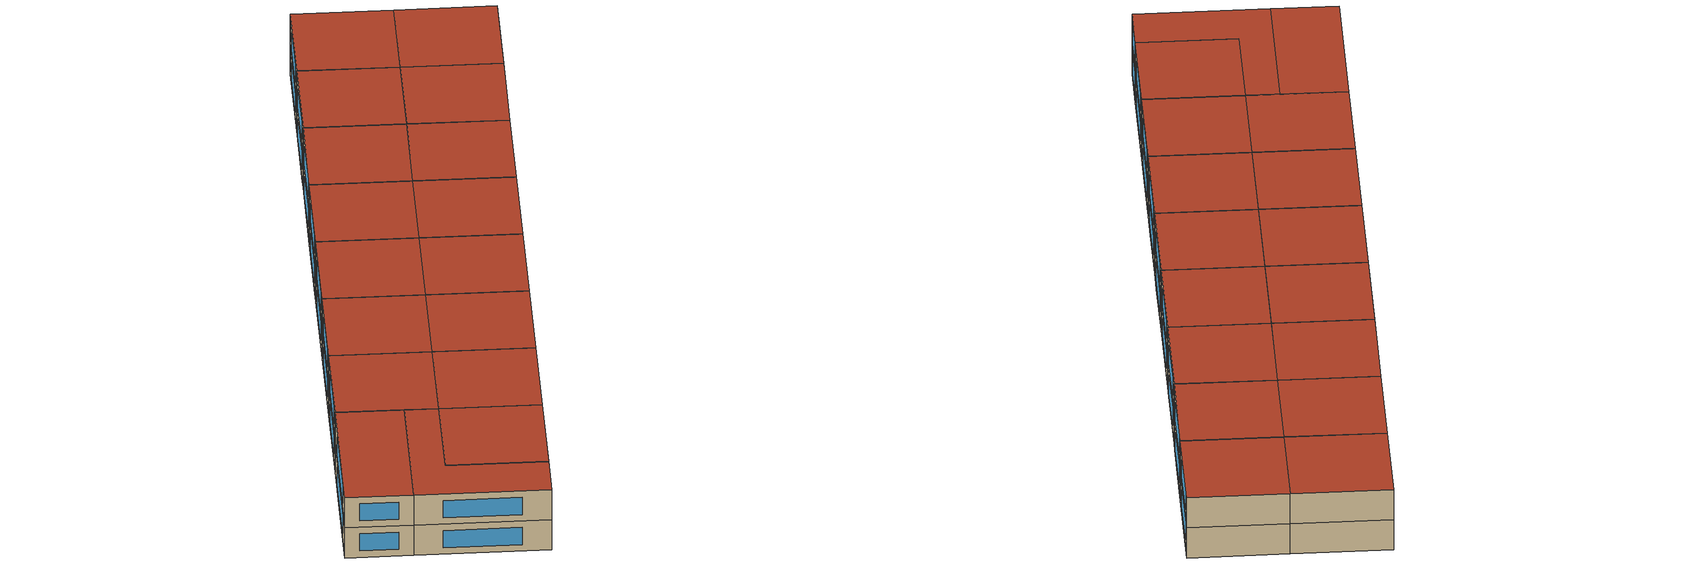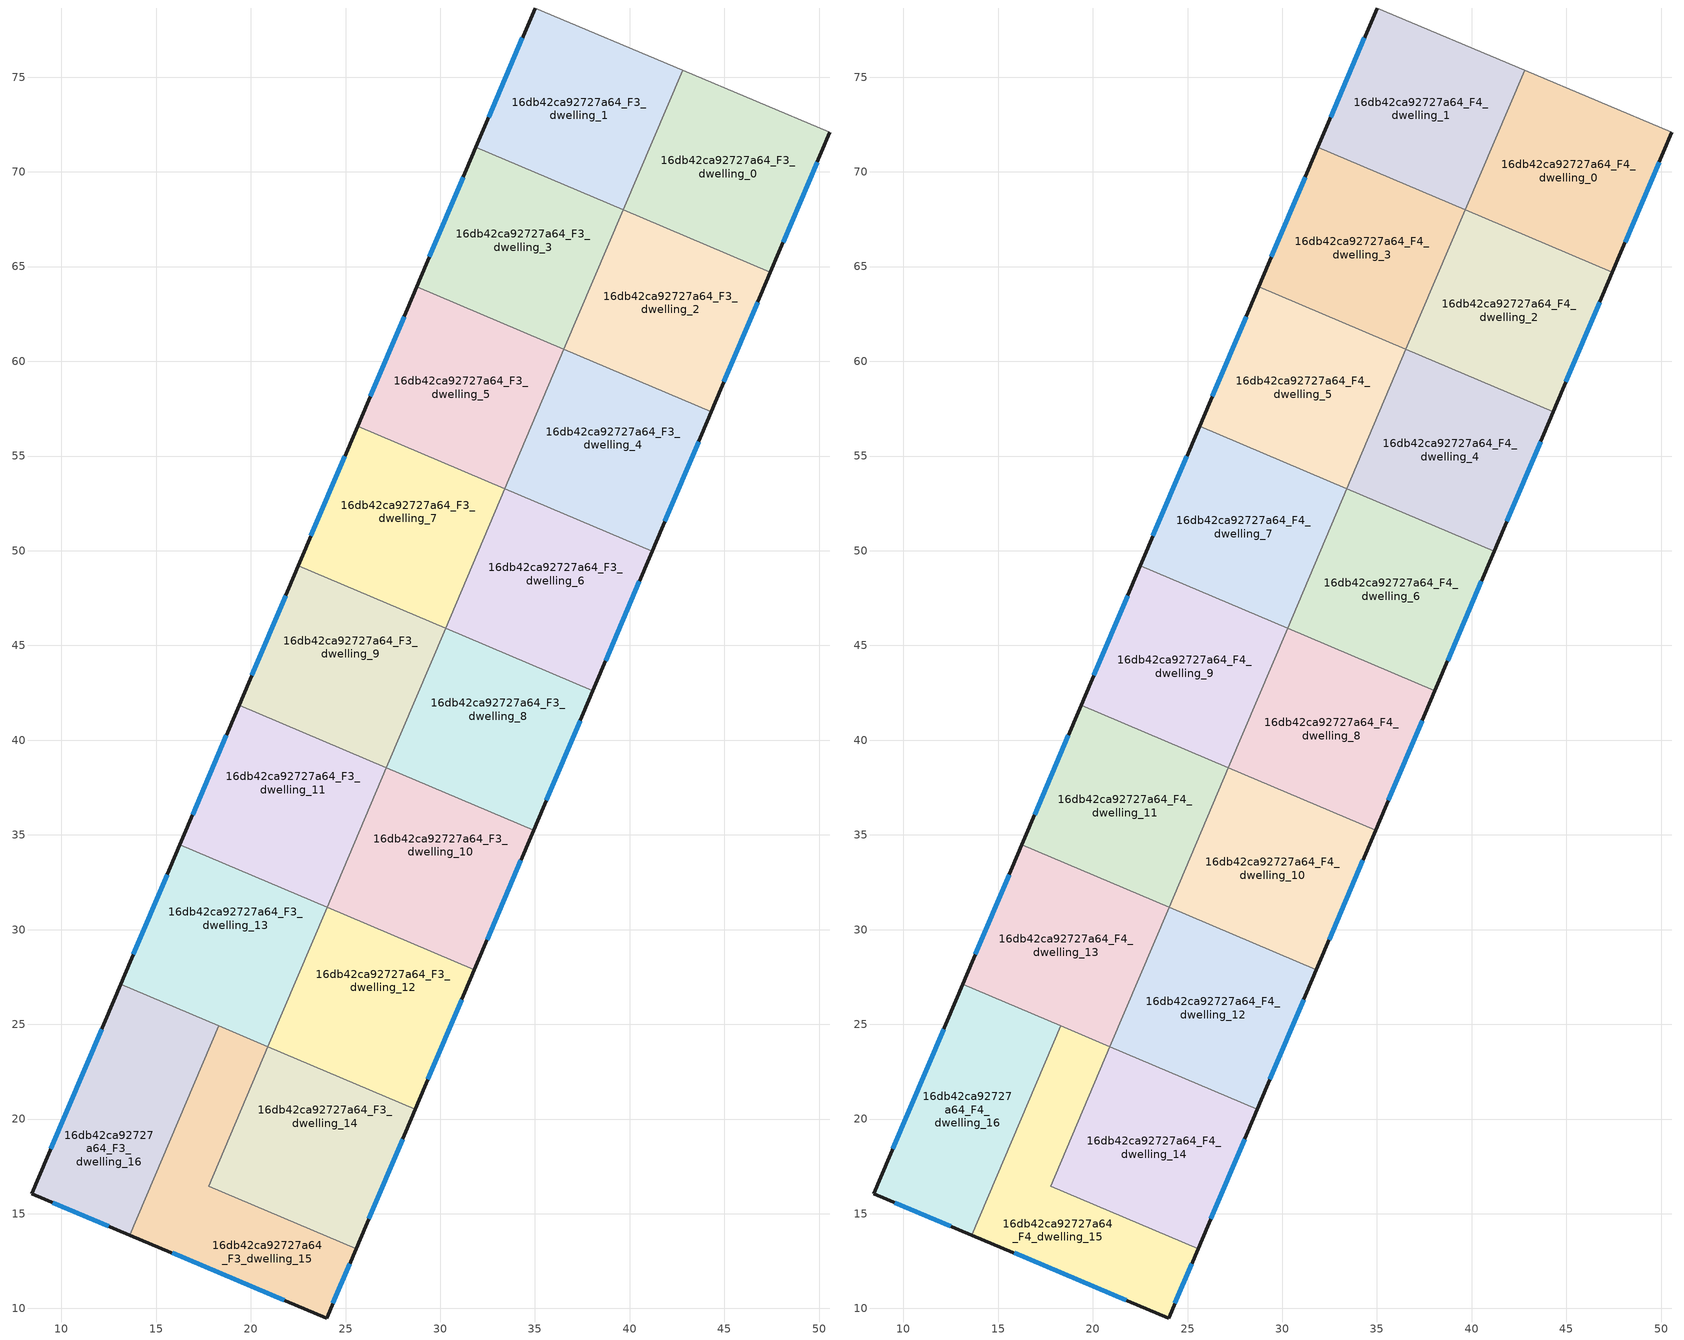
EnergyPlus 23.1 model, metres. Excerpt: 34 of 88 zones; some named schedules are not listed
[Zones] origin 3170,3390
16db42ca92727a64_F3_dwelling_0
 floor to 16db42ca92727a64_F2_dwelling_9 (EU_floor_Construction): 50.57,72.09 47.61,65.13 39.85,68.42 42.8,75.37 z9
 floor to 16db42ca92727a64_F2_dwelling_10 (EU_floor_Construction): 47.61,65.13 47.43,64.71 39.67,68 39.85,68.42 z9
 wall outside (EU_wall_Construction): 47.43,64.71 50.57,72.09 z9:12
 wall to 16db42ca92727a64_F3_dwelling_1 (EU_wall_Construction): 42.8,75.37 39.67,68 z9:12
 wall adiabatic (EU_wall_Construction): 50.57,72.09 42.8,75.37 z9:12
 wall to 16db42ca92727a64_F3_dwelling_2 (EU_wall_Construction): 39.67,68 47.43,64.71 z9:12
 window (EU_Window_Construction): 48.1,66.29 49.9,70.51 z9.64:11.36
16db42ca92727a64_F3_dwelling_1
 floor to 16db42ca92727a64_F2_dwelling_1 (EU_floor_Construction): 39.83,68.41 39.66,68.01 31.89,71.3 32.06,71.7 z9
 floor adiabatic (EU_floor_Construction): 42.8,75.37 39.85,68.42 39.84,68.43 39.66,68.01 39.83,68.41 32.06,71.7 31.89,71.3 35.01,78.65 z9
 wall outside (EU_wall_Construction): 35.01,78.65 31.89,71.3 z9:12
 wall adiabatic (EU_wall_Construction): 42.8,75.37 35.01,78.65 z9:12
 wall to 16db42ca92727a64_F3_dwelling_3 (EU_wall_Construction): 31.89,71.3 39.66,68.01 z9:12
 wall to 16db42ca92727a64_F3_dwelling_2 (EU_wall_Construction): 39.66,68.01 39.67,68 z9:12
 window (EU_Window_Construction): 34.34,77.08 32.55,72.88 z9.64:11.36
16db42ca92727a64_F3_dwelling_10
 floor to 16db42ca92727a64_F2_dwelling_14 (EU_floor_Construction): 34.93,35.25 32.85,30.35 25.08,33.65 27.16,38.55 z9
 floor to 16db42ca92727a64_F2_dwelling_15 (EU_floor_Construction): 32.85,30.35 31.81,27.89 24.03,31.18 25.08,33.65 z9
 wall outside (EU_wall_Construction): 31.81,27.88 34.93,35.25 z9:12
 wall to 16db42ca92727a64_F3_dwelling_12 (EU_wall_Construction): 24.03,31.18 31.81,27.88 z9:12
 wall to 16db42ca92727a64_F3_dwelling_11 (EU_wall_Construction): 27.16,38.55 24.03,31.18 z9:12
 wall to 16db42ca92727a64_F3_dwelling_8 (EU_wall_Construction): 34.93,35.25 27.16,38.55 z9:12
 window (EU_Window_Construction): 32.48,29.46 34.26,33.67 z9.64:11.36
16db42ca92727a64_F3_dwelling_11
 floor to 16db42ca92727a64_F2_dwelling_5 (EU_floor_Construction): 27.16,38.55 25.07,33.63 17.29,36.92 19.38,41.85 z9
 floor to 16db42ca92727a64_F2_dwelling_6 (EU_floor_Construction): 25.07,33.63 24.03,31.18 16.26,34.48 17.29,36.92 z9
 wall outside (EU_wall_Construction): 19.38,41.85 16.26,34.48 z9:12
 wall to 16db42ca92727a64_F3_dwelling_9 (EU_wall_Construction): 27.16,38.55 19.38,41.85 z9:12
 wall to 16db42ca92727a64_F3_dwelling_13 (EU_wall_Construction): 16.26,34.48 24.03,31.18 z9:12
 window (EU_Window_Construction): 18.71,40.27 16.93,36.06 z9.64:11.36
16db42ca92727a64_F3_dwelling_12
 floor to 16db42ca92727a64_F2_dwelling_15 (EU_floor_Construction): 31.81,27.89 29.9,23.4 22.13,26.7 24.03,31.18 z9
 floor to 16db42ca92727a64_F2_dwelling_16 (EU_floor_Construction): 29.9,23.4 28.68,20.52 20.91,23.82 22.13,26.7 z9
 wall outside (EU_wall_Construction): 28.68,20.52 31.81,27.88 z9:12
 wall to 16db42ca92727a64_F3_dwelling_14 (EU_wall_Construction): 20.91,23.82 28.68,20.52 z9:12
 wall to 16db42ca92727a64_F3_dwelling_13 (EU_wall_Construction): 24.03,31.18 20.91,23.82 z9:12
 window (EU_Window_Construction): 29.35,22.1 31.14,26.31 z9.64:11.36
16db42ca92727a64_F3_dwelling_13
 floor adiabatic (EU_floor_Construction): 24.03,31.18 22.12,26.67 14.34,29.97 16.26,34.48 z9
 floor to 16db42ca92727a64_F2_dwelling_7 (EU_floor_Construction): 22.12,26.67 20.91,23.82 13.13,27.12 14.34,29.97 z9
 wall outside (EU_wall_Construction): 16.26,34.48 13.13,27.12 z9:12
 wall to 16db42ca92727a64_F3_dwelling_16 (EU_wall_Construction): 13.13,27.12 18.31,24.92 z9:12
 wall to 16db42ca92727a64_F3_dwelling_15 (EU_wall_Construction): 18.31,24.92 20.91,23.82 z9:12
 window (EU_Window_Construction): 15.59,32.91 13.8,28.7 z9.64:11.36
16db42ca92727a64_F3_dwelling_14
 floor to 16db42ca92727a64_F2_dwelling_16 (EU_floor_Construction): 28.68,20.52 26.95,16.44 19.18,19.74 20.91,23.82 z9
 floor to 16db42ca92727a64_F2_dwelling_17 (EU_floor_Construction): 26.95,16.44 25.56,13.16 17.78,16.46 19.18,19.74 z9
 wall outside (EU_wall_Construction): 25.56,13.16 28.68,20.52 z9:12
 wall to 16db42ca92727a64_F3_dwelling_15 (EU_wall_Construction): 20.91,23.82 17.78,16.46 25.56,13.16 z9:12
 window (EU_Window_Construction): 26.23,14.74 28.01,18.94 z9.64:11.36
16db42ca92727a64_F3_dwelling_15
 floor to 16db42ca92727a64_F2_dwelling_17 (EU_floor_Construction): 25.56,13.16 24,9.5 16.22,12.78 17.78,16.46 z9
 floor to 16db42ca92727a64_F2_dwelling_8 (EU_floor_Construction): 19.17,19.72 16.22,12.78 13.62,13.87 16.57,20.82 z9
 floor to 16db42ca92727a64_F2_dwelling_7 (EU_floor_Construction): 20.91,23.82 19.17,19.72 16.57,20.82 18.31,24.92 z9
 wall outside (EU_wall_Construction): 13.62,13.87 24,9.5 25.56,13.16 z9:12
 wall to 16db42ca92727a64_F3_dwelling_16 (EU_wall_Construction): 18.31,24.92 13.62,13.87 z9:12
 window (EU_Window_Construction): 24.34,10.28 25.22,12.37 / 15.84,12.94 21.78,10.44 z9.64:11.36
16db42ca92727a64_F3_dwelling_16
 floor to 16db42ca92727a64_F2_dwelling_8 (EU_floor_Construction): 16.57,20.82 13.62,13.87 8.43,16.06 11.39,23.02 z9
 floor to 16db42ca92727a64_F2_dwelling_7 (EU_floor_Construction): 18.31,24.92 16.57,20.82 11.39,23.02 13.13,27.12 z9
 wall outside (EU_wall_Construction): 13.13,27.12 8.43,16.06 13.62,13.87 z9:12
 window (EU_Window_Construction): 9.54,15.59 12.51,14.34 / 12.12,24.75 9.44,18.43 z9.64:11.36
16db42ca92727a64_F3_dwelling_2
 floor to 16db42ca92727a64_F2_dwelling_10 (EU_floor_Construction): 47.43,64.71 44.66,58.17 36.89,61.47 39.66,68.01 z9
 floor to 16db42ca92727a64_F2_dwelling_11 (EU_floor_Construction): 44.66,58.17 44.31,57.34 36.53,60.64 36.89,61.47 z9
 wall outside (EU_wall_Construction): 44.31,57.34 47.43,64.71 z9:12
 wall to 16db42ca92727a64_F3_dwelling_4 (EU_wall_Construction): 36.53,60.64 44.31,57.34 z9:12
 wall to 16db42ca92727a64_F3_dwelling_3 (EU_wall_Construction): 39.66,68.01 36.53,60.64 z9:12
 window (EU_Window_Construction): 44.98,58.92 46.76,63.13 z9.64:11.36
16db42ca92727a64_F3_dwelling_3
 floor to 16db42ca92727a64_F2_dwelling_1 (EU_floor_Construction): 39.66,68.01 36.88,61.45 29.1,64.75 31.89,71.3 z9
 floor to 16db42ca92727a64_F2_dwelling_2 (EU_floor_Construction): 36.88,61.45 36.53,60.64 28.76,63.94 29.1,64.75 z9
 wall outside (EU_wall_Construction): 31.89,71.3 28.76,63.94 z9:12
 wall to 16db42ca92727a64_F3_dwelling_5 (EU_wall_Construction): 28.76,63.94 36.53,60.64 z9:12
 window (EU_Window_Construction): 31.22,69.73 29.43,65.52 z9.64:11.36
16db42ca92727a64_F3_dwelling_4
 floor to 16db42ca92727a64_F2_dwelling_11 (EU_floor_Construction): 44.31,57.34 41.71,51.22 33.93,54.52 36.53,60.64 z9
 floor to 16db42ca92727a64_F2_dwelling_12 (EU_floor_Construction): 41.71,51.22 41.18,49.98 33.41,53.28 33.93,54.52 z9
 wall outside (EU_wall_Construction): 41.18,49.98 44.31,57.34 z9:12
 wall to 16db42ca92727a64_F3_dwelling_6 (EU_wall_Construction): 33.41,53.28 41.18,49.98 z9:12
 wall to 16db42ca92727a64_F3_dwelling_5 (EU_wall_Construction): 36.53,60.64 33.41,53.28 z9:12
 window (EU_Window_Construction): 41.85,51.55 43.64,55.76 z9.64:11.36
16db42ca92727a64_F3_dwelling_5
 floor adiabatic (EU_floor_Construction): 36.53,60.64 33.41,53.28 25.63,56.58 28.76,63.94 z9
 wall outside (EU_wall_Construction): 28.76,63.94 25.63,56.58 z9:12
 wall to 16db42ca92727a64_F3_dwelling_7 (EU_wall_Construction): 25.63,56.58 33.41,53.28 z9:12
 window (EU_Window_Construction): 28.09,62.36 26.3,58.15 z9.64:11.36
16db42ca92727a64_F3_dwelling_6
 floor to 16db42ca92727a64_F2_dwelling_12 (EU_floor_Construction): 41.18,49.98 38.76,44.26 30.98,47.56 33.41,53.28 z9
 floor to 16db42ca92727a64_F2_dwelling_13 (EU_floor_Construction): 38.76,44.26 38.06,42.61 30.28,45.91 30.98,47.56 z9
 wall outside (EU_wall_Construction): 38.06,42.61 41.18,49.98 z9:12
 wall to 16db42ca92727a64_F3_dwelling_8 (EU_wall_Construction): 30.28,45.91 38.06,42.61 z9:12
 wall to 16db42ca92727a64_F3_dwelling_7 (EU_wall_Construction): 33.41,53.28 30.28,45.91 z9:12
 window (EU_Window_Construction): 38.73,44.19 40.51,48.4 z9.64:11.36
16db42ca92727a64_F3_dwelling_7
 floor to 16db42ca92727a64_F2_dwelling_3 (EU_floor_Construction): 33.41,53.28 30.97,47.54 23.2,50.83 25.63,56.58 z9
 floor to 16db42ca92727a64_F2_dwelling_4 (EU_floor_Construction): 30.97,47.54 30.28,45.91 22.51,49.21 23.2,50.83 z9
 wall outside (EU_wall_Construction): 25.63,56.58 22.51,49.21 z9:12
 wall to 16db42ca92727a64_F3_dwelling_9 (EU_wall_Construction): 22.51,49.21 30.28,45.91 z9:12
 window (EU_Window_Construction): 24.96,55 23.18,50.79 z9.64:11.36
16db42ca92727a64_F3_dwelling_8
 floor to 16db42ca92727a64_F2_dwelling_13 (EU_floor_Construction): 38.06,42.61 35.8,37.31 28.03,40.61 30.28,45.91 z9
 floor to 16db42ca92727a64_F2_dwelling_14 (EU_floor_Construction): 35.8,37.31 34.93,35.25 27.16,38.55 28.03,40.61 z9
 wall outside (EU_wall_Construction): 34.93,35.25 38.06,42.61 z9:12
 wall to 16db42ca92727a64_F3_dwelling_9 (EU_wall_Construction): 30.28,45.91 27.16,38.55 z9:12
 window (EU_Window_Construction): 35.6,36.83 37.39,41.04 z9.64:11.36
16db42ca92727a64_F3_dwelling_9
 floor to 16db42ca92727a64_F2_dwelling_4 (EU_floor_Construction): 30.28,45.91 28.02,40.58 20.24,43.88 22.51,49.21 z9
 floor to 16db42ca92727a64_F2_dwelling_5 (EU_floor_Construction): 28.02,40.58 27.16,38.55 19.38,41.85 20.24,43.88 z9
 wall outside (EU_wall_Construction): 22.51,49.21 19.38,41.85 z9:12
 window (EU_Window_Construction): 21.84,47.63 20.05,43.42 z9.64:11.36
16db42ca92727a64_F4_dwelling_0
 floor to 16db42ca92727a64_F3_dwelling_0 (EU_floor_Construction): 50.57,72.09 47.43,64.71 39.67,68 42.8,75.37 z12
 wall outside (EU_wall_Construction): 47.43,64.71 50.57,72.09 z12:15
 wall to 16db42ca92727a64_F4_dwelling_1 (EU_wall_Construction): 42.8,75.37 39.67,68 z12:15
 wall adiabatic (EU_wall_Construction): 50.57,72.09 42.8,75.37 z12:15
 wall to 16db42ca92727a64_F4_dwelling_2 (EU_wall_Construction): 39.67,68 47.43,64.71 z12:15
 window (EU_Window_Construction): 48.1,66.29 49.9,70.51 z12.64:14.36
 roof outside (EU_roof_Construction): 47.43,64.71 50.57,72.09 42.8,75.37 39.67,68 z15
16db42ca92727a64_F4_dwelling_1
 floor to 16db42ca92727a64_F3_dwelling_1 (EU_floor_Construction): 42.8,75.37 39.67,68 31.89,71.3 35.01,78.65 z12
 wall outside (EU_wall_Construction): 35.01,78.65 31.89,71.3 z12:15
 wall adiabatic (EU_wall_Construction): 42.8,75.37 35.01,78.65 z12:15
 wall to 16db42ca92727a64_F4_dwelling_3 (EU_wall_Construction): 31.89,71.3 39.66,68.01 z12:15
 wall to 16db42ca92727a64_F4_dwelling_2 (EU_wall_Construction): 39.66,68.01 39.67,68 z12:15
 window (EU_Window_Construction): 34.34,77.08 32.55,72.88 z12.64:14.36
 roof outside (EU_roof_Construction): 39.67,68 42.8,75.37 35.01,78.65 31.89,71.3 z15
16db42ca92727a64_F4_dwelling_10
 floor to 16db42ca92727a64_F3_dwelling_10 (EU_floor_Construction): 34.93,35.25 31.81,27.88 24.03,31.18 27.16,38.55 z12
 wall outside (EU_wall_Construction): 31.81,27.88 34.93,35.25 z12:15
 wall to 16db42ca92727a64_F4_dwelling_12 (EU_wall_Construction): 24.03,31.18 31.81,27.88 z12:15
 wall to 16db42ca92727a64_F4_dwelling_11 (EU_wall_Construction): 27.16,38.55 24.03,31.18 z12:15
 wall to 16db42ca92727a64_F4_dwelling_8 (EU_wall_Construction): 34.93,35.25 27.16,38.55 z12:15
 window (EU_Window_Construction): 32.48,29.46 34.26,33.67 z12.64:14.36
 roof outside (EU_roof_Construction): 31.81,27.88 34.93,35.25 27.16,38.55 24.03,31.18 z15
16db42ca92727a64_F4_dwelling_11
 floor to 16db42ca92727a64_F3_dwelling_11 (EU_floor_Construction): 27.16,38.55 24.03,31.18 16.26,34.48 19.38,41.85 z12
 wall outside (EU_wall_Construction): 19.38,41.85 16.26,34.48 z12:15
 wall to 16db42ca92727a64_F4_dwelling_9 (EU_wall_Construction): 27.16,38.55 19.38,41.85 z12:15
 wall to 16db42ca92727a64_F4_dwelling_13 (EU_wall_Construction): 16.26,34.48 24.03,31.18 z12:15
 window (EU_Window_Construction): 18.71,40.27 16.93,36.06 z12.64:14.36
 roof outside (EU_roof_Construction): 24.03,31.18 27.16,38.55 19.38,41.85 16.26,34.48 z15
16db42ca92727a64_F4_dwelling_12
 floor to 16db42ca92727a64_F3_dwelling_12 (EU_floor_Construction): 31.81,27.88 28.68,20.52 20.91,23.82 24.03,31.18 z12
 wall outside (EU_wall_Construction): 28.68,20.52 31.81,27.88 z12:15
 wall to 16db42ca92727a64_F4_dwelling_14 (EU_wall_Construction): 20.91,23.82 28.68,20.52 z12:15
 wall to 16db42ca92727a64_F4_dwelling_13 (EU_wall_Construction): 24.03,31.18 20.91,23.82 z12:15
 window (EU_Window_Construction): 29.35,22.1 31.14,26.31 z12.64:14.36
 roof outside (EU_roof_Construction): 28.68,20.52 31.81,27.88 24.03,31.18 20.91,23.82 z15
16db42ca92727a64_F4_dwelling_13
 floor to 16db42ca92727a64_F3_dwelling_13 (EU_floor_Construction): 24.03,31.18 20.91,23.82 13.13,27.12 16.26,34.48 z12
 wall outside (EU_wall_Construction): 16.26,34.48 13.13,27.12 z12:15
 wall to 16db42ca92727a64_F4_dwelling_16 (EU_wall_Construction): 13.13,27.12 18.31,24.92 z12:15
 wall to 16db42ca92727a64_F4_dwelling_15 (EU_wall_Construction): 18.31,24.92 20.91,23.82 z12:15
 window (EU_Window_Construction): 15.59,32.91 13.8,28.7 z12.64:14.36
 roof outside (EU_roof_Construction): 20.91,23.82 24.03,31.18 16.26,34.48 13.13,27.12 z15
16db42ca92727a64_F4_dwelling_14
 floor to 16db42ca92727a64_F3_dwelling_14 (EU_floor_Construction): 28.68,20.52 25.56,13.16 17.78,16.46 20.91,23.82 z12
 wall outside (EU_wall_Construction): 25.56,13.16 28.68,20.52 z12:15
 wall to 16db42ca92727a64_F4_dwelling_15 (EU_wall_Construction): 20.91,23.82 17.78,16.46 25.56,13.16 z12:15
 window (EU_Window_Construction): 26.23,14.74 28.01,18.94 z12.64:14.36
 roof outside (EU_roof_Construction): 25.56,13.16 28.68,20.52 20.91,23.82 17.78,16.46 z15
16db42ca92727a64_F4_dwelling_15
 floor to 16db42ca92727a64_F3_dwelling_15 (EU_floor_Construction): 20.91,23.82 17.78,16.46 25.56,13.16 24,9.5 13.62,13.87 18.31,24.92 z12
 wall outside (EU_wall_Construction): 13.62,13.87 24,9.5 25.56,13.16 z12:15
 wall to 16db42ca92727a64_F4_dwelling_16 (EU_wall_Construction): 18.31,24.92 13.62,13.87 z12:15
 window (EU_Window_Construction): 24.34,10.28 25.22,12.37 / 15.84,12.94 21.78,10.44 z12.64:14.36
 roof outside (EU_roof_Construction): 24,9.5 25.56,13.16 17.78,16.46 20.91,23.82 18.31,24.92 13.62,13.87 z15
16db42ca92727a64_F4_dwelling_16
 floor to 16db42ca92727a64_F3_dwelling_16 (EU_floor_Construction): 18.31,24.92 13.62,13.87 8.43,16.06 13.13,27.12 z12
 wall outside (EU_wall_Construction): 13.13,27.12 8.43,16.06 13.62,13.87 z12:15
 window (EU_Window_Construction): 9.54,15.59 12.51,14.34 / 12.12,24.75 9.44,18.43 z12.64:14.36
 roof outside (EU_roof_Construction): 13.62,13.87 18.31,24.92 13.13,27.12 8.43,16.06 z15
16db42ca92727a64_F4_dwelling_2
 floor to 16db42ca92727a64_F3_dwelling_2 (EU_floor_Construction): 47.43,64.71 44.31,57.34 36.53,60.64 39.66,68.01 z12
 wall outside (EU_wall_Construction): 44.31,57.34 47.43,64.71 z12:15
 wall to 16db42ca92727a64_F4_dwelling_4 (EU_wall_Construction): 36.53,60.64 44.31,57.34 z12:15
 wall to 16db42ca92727a64_F4_dwelling_3 (EU_wall_Construction): 39.66,68.01 36.53,60.64 z12:15
 window (EU_Window_Construction): 44.98,58.92 46.76,63.13 z12.64:14.36
 roof outside (EU_roof_Construction): 44.31,57.34 47.43,64.71 39.66,68.01 36.53,60.64 z15
16db42ca92727a64_F4_dwelling_3
 floor to 16db42ca92727a64_F3_dwelling_3 (EU_floor_Construction): 39.66,68.01 36.53,60.64 28.76,63.94 31.89,71.3 z12
 wall outside (EU_wall_Construction): 31.89,71.3 28.76,63.94 z12:15
 wall to 16db42ca92727a64_F4_dwelling_5 (EU_wall_Construction): 28.76,63.94 36.53,60.64 z12:15
 window (EU_Window_Construction): 31.22,69.73 29.43,65.52 z12.64:14.36
 roof outside (EU_roof_Construction): 36.53,60.64 39.66,68.01 31.89,71.3 28.76,63.94 z15
16db42ca92727a64_F4_dwelling_4
 floor to 16db42ca92727a64_F3_dwelling_4 (EU_floor_Construction): 44.31,57.34 41.18,49.98 33.41,53.28 36.53,60.64 z12
 wall outside (EU_wall_Construction): 41.18,49.98 44.31,57.34 z12:15
 wall to 16db42ca92727a64_F4_dwelling_6 (EU_wall_Construction): 33.41,53.28 41.18,49.98 z12:15
 wall to 16db42ca92727a64_F4_dwelling_5 (EU_wall_Construction): 36.53,60.64 33.41,53.28 z12:15
 window (EU_Window_Construction): 41.85,51.55 43.64,55.76 z12.64:14.36
 roof outside (EU_roof_Construction): 41.18,49.98 44.31,57.34 36.53,60.64 33.41,53.28 z15
16db42ca92727a64_F4_dwelling_5
 floor to 16db42ca92727a64_F3_dwelling_5 (EU_floor_Construction): 36.53,60.64 33.41,53.28 25.63,56.58 28.76,63.94 z12
 wall outside (EU_wall_Construction): 28.76,63.94 25.63,56.58 z12:15
 wall to 16db42ca92727a64_F4_dwelling_7 (EU_wall_Construction): 25.63,56.58 33.41,53.28 z12:15
 window (EU_Window_Construction): 28.09,62.36 26.3,58.15 z12.64:14.36
 roof outside (EU_roof_Construction): 33.41,53.28 36.53,60.64 28.76,63.94 25.63,56.58 z15
16db42ca92727a64_F4_dwelling_6
 floor to 16db42ca92727a64_F3_dwelling_6 (EU_floor_Construction): 41.18,49.98 38.06,42.61 30.28,45.91 33.41,53.28 z12
 wall outside (EU_wall_Construction): 38.06,42.61 41.18,49.98 z12:15
 wall to 16db42ca92727a64_F4_dwelling_8 (EU_wall_Construction): 30.28,45.91 38.06,42.61 z12:15
 wall to 16db42ca92727a64_F4_dwelling_7 (EU_wall_Construction): 33.41,53.28 30.28,45.91 z12:15
 window (EU_Window_Construction): 38.73,44.19 40.51,48.4 z12.64:14.36
 roof outside (EU_roof_Construction): 38.06,42.61 41.18,49.98 33.41,53.28 30.28,45.91 z15
16db42ca92727a64_F4_dwelling_7
 floor to 16db42ca92727a64_F3_dwelling_7 (EU_floor_Construction): 33.41,53.28 30.28,45.91 22.51,49.21 25.63,56.58 z12
 wall outside (EU_wall_Construction): 25.63,56.58 22.51,49.21 z12:15
 wall to 16db42ca92727a64_F4_dwelling_9 (EU_wall_Construction): 22.51,49.21 30.28,45.91 z12:15
 window (EU_Window_Construction): 24.96,55 23.18,50.79 z12.64:14.36
 roof outside (EU_roof_Construction): 30.28,45.91 33.41,53.28 25.63,56.58 22.51,49.21 z15
16db42ca92727a64_F4_dwelling_8
 floor to 16db42ca92727a64_F3_dwelling_8 (EU_floor_Construction): 38.06,42.61 34.93,35.25 27.16,38.55 30.28,45.91 z12
 wall outside (EU_wall_Construction): 34.93,35.25 38.06,42.61 z12:15
 wall to 16db42ca92727a64_F4_dwelling_9 (EU_wall_Construction): 30.28,45.91 27.16,38.55 z12:15
 window (EU_Window_Construction): 35.6,36.83 37.39,41.04 z12.64:14.36
 roof outside (EU_roof_Construction): 34.93,35.25 38.06,42.61 30.28,45.91 27.16,38.55 z15
16db42ca92727a64_F4_dwelling_9
 floor to 16db42ca92727a64_F3_dwelling_9 (EU_floor_Construction): 30.28,45.91 27.16,38.55 19.38,41.85 22.51,49.21 z12
 wall outside (EU_wall_Construction): 22.51,49.21 19.38,41.85 z12:15
 window (EU_Window_Construction): 21.84,47.63 20.05,43.42 z12.64:14.36
 roof outside (EU_roof_Construction): 27.16,38.55 30.28,45.91 22.51,49.21 19.38,41.85 z15
[Building]
EU S2 Campaign: North Axis=0; Terrain=City; Solar Distribution=FullExterior
[Site:Location]
Yerevan-Zvartnots.Intl.AP: Latitude=40.15; Longitude=44.383; Time Zone=4; Elevation=854
[SizingPeriod:WeatherFileDays]
AnnualSizingPeriod: Begin Month=1; Begin Day of Month=1; End Month=12; End Day of Month=31; Day of Week for Start Day=Monday; Use Weather File Daylight Saving Period=No; Use Weather File Rain and Snow Indicators=No
[MATERIAL]
EU_InternalMass_Material: Roughness=MediumRough; Thickness=0.1; Conductivity=1; Density=1800; Specific Heat=900; Thermal Absorptance=0.9; Solar Absorptance=0.7; Visible Absorptance=0.7
[MATERIAL:NOMASS] Roughness=MediumRough; Thermal Absorptance=0.9; Solar Absorptance=0.7; Visible Absorptance=0.7
Name | Thermal Resistance
EU_wall_NoMass | 1.05043
EU_roof_NoMass | 1.45357
EU_floor_NoMass | 0.478065
[WINDOWMATERIAL:SIMPLEGLAZINGSYSTEM]
EU_Window_SimpleGlazing: UFactor=2.5566; Solar Heat Gain Coefficient=0.75; Visible Transmittance=0.75
[CONSTRUCTION]
EU_wall_Construction: EU_wall_NoMass
EU_roof_Construction: EU_roof_NoMass
EU_floor_Construction: EU_floor_NoMass
EU_Window_Construction: EU_Window_SimpleGlazing
EU_InternalMass_Construction: EU_InternalMass_Material
[ZONE] Type=1; Multiplier=1; Ceiling Height=autocalculate; Floor Area=autocalculate; Part of Total Floor Area=Yes
Name | Volume
16db42ca92727a64_F3_dwelling_0; 16db42ca92727a64_F4_dwelling_0; 16db42ca92727a64_F3_dwelling_3; 16db42ca92727a64_F4_dwelling_3 | 202.698
16db42ca92727a64_F3_dwelling_1; 16db42ca92727a64_F4_dwelling_1; 16db42ca92727a64_F3_dwelling_14; 16db42ca92727a64_F4_dwelling_14 | 202.686
16db42ca92727a64_F3_dwelling_10; 16db42ca92727a64_F4_dwelling_10 | 202.68
16db42ca92727a64_F3_dwelling_11; 16db42ca92727a64_F4_dwelling_11 | 202.697
16db42ca92727a64_F3_dwelling_12; 16db42ca92727a64_F4_dwelling_12 | 202.671
16db42ca92727a64_F3_dwelling_13; 16db42ca92727a64_F4_dwelling_13 | 202.695
16db42ca92727a64_F3_dwelling_15; 16db42ca92727a64_F4_dwelling_15 | 202.684
16db42ca92727a64_F3_dwelling_16; 16db42ca92727a64_F4_dwelling_16 | 202.694
16db42ca92727a64_F3_dwelling_2; 16db42ca92727a64_F4_dwelling_2 | 202.689
16db42ca92727a64_F3_dwelling_4; 16db42ca92727a64_F4_dwelling_4; 16db42ca92727a64_F3_dwelling_9; 16db42ca92727a64_F4_dwelling_9 | 202.688
16db42ca92727a64_F3_dwelling_5; 16db42ca92727a64_F4_dwelling_5 | 202.705
16db42ca92727a64_F3_dwelling_6; 16db42ca92727a64_F4_dwelling_6; 16db42ca92727a64_F3_dwelling_7; 16db42ca92727a64_F4_dwelling_7 | 202.681
16db42ca92727a64_F3_dwelling_8; 16db42ca92727a64_F4_dwelling_8 | 202.6875
[INTERNALMASS] Construction=EU_InternalMass_Construction
Name | Zone or ZoneList | Surface Area
16db42ca92727a64_F3_dwelling_0_EU_InternalMass | 16db42ca92727a64_F3_dwelling_0 | 67.5661
16db42ca92727a64_F3_dwelling_1_EU_InternalMass | 16db42ca92727a64_F3_dwelling_1 | 67.5628
16db42ca92727a64_F3_dwelling_2_EU_InternalMass | 16db42ca92727a64_F3_dwelling_2 | 67.5631
16db42ca92727a64_F3_dwelling_3_EU_InternalMass | 16db42ca92727a64_F3_dwelling_3 | 67.5688
16db42ca92727a64_F3_dwelling_4_EU_InternalMass | 16db42ca92727a64_F3_dwelling_4 | 67.5602
16db42ca92727a64_F3_dwelling_5_EU_InternalMass | 16db42ca92727a64_F3_dwelling_5 | 67.569
16db42ca92727a64_F3_dwelling_6_EU_InternalMass | 16db42ca92727a64_F3_dwelling_6 | 67.5604
16db42ca92727a64_F3_dwelling_7_EU_InternalMass | 16db42ca92727a64_F3_dwelling_7 | 67.562
16db42ca92727a64_F3_dwelling_8_EU_InternalMass | 16db42ca92727a64_F3_dwelling_8 | 67.5636
16db42ca92727a64_F3_dwelling_9_EU_InternalMass | 16db42ca92727a64_F3_dwelling_9 | 67.5624
16db42ca92727a64_F3_dwelling_10_EU_InternalMass | 16db42ca92727a64_F3_dwelling_10 | 67.5632
16db42ca92727a64_F3_dwelling_11_EU_InternalMass | 16db42ca92727a64_F3_dwelling_11 | 67.5609
16db42ca92727a64_F3_dwelling_12_EU_InternalMass | 16db42ca92727a64_F3_dwelling_12 | 67.5593
16db42ca92727a64_F3_dwelling_13_EU_InternalMass | 16db42ca92727a64_F3_dwelling_13 | 67.5659
16db42ca92727a64_F3_dwelling_14_EU_InternalMass | 16db42ca92727a64_F3_dwelling_14 | 67.564
16db42ca92727a64_F3_dwelling_15_EU_InternalMass | 16db42ca92727a64_F3_dwelling_15 | 67.5614
16db42ca92727a64_F3_dwelling_16_EU_InternalMass | 16db42ca92727a64_F3_dwelling_16 | 67.5644
16db42ca92727a64_F4_dwelling_0_EU_InternalMass | 16db42ca92727a64_F4_dwelling_0 | 67.5661
16db42ca92727a64_F4_dwelling_1_EU_InternalMass | 16db42ca92727a64_F4_dwelling_1 | 67.5628
16db42ca92727a64_F4_dwelling_2_EU_InternalMass | 16db42ca92727a64_F4_dwelling_2 | 67.5631
16db42ca92727a64_F4_dwelling_3_EU_InternalMass | 16db42ca92727a64_F4_dwelling_3 | 67.5688
16db42ca92727a64_F4_dwelling_4_EU_InternalMass | 16db42ca92727a64_F4_dwelling_4 | 67.5602
16db42ca92727a64_F4_dwelling_5_EU_InternalMass | 16db42ca92727a64_F4_dwelling_5 | 67.569
16db42ca92727a64_F4_dwelling_6_EU_InternalMass | 16db42ca92727a64_F4_dwelling_6 | 67.5604
16db42ca92727a64_F4_dwelling_7_EU_InternalMass | 16db42ca92727a64_F4_dwelling_7 | 67.562
16db42ca92727a64_F4_dwelling_8_EU_InternalMass | 16db42ca92727a64_F4_dwelling_8 | 67.5636
16db42ca92727a64_F4_dwelling_9_EU_InternalMass | 16db42ca92727a64_F4_dwelling_9 | 67.5624
16db42ca92727a64_F4_dwelling_10_EU_InternalMass | 16db42ca92727a64_F4_dwelling_10 | 67.5632
16db42ca92727a64_F4_dwelling_11_EU_InternalMass | 16db42ca92727a64_F4_dwelling_11 | 67.5609
16db42ca92727a64_F4_dwelling_12_EU_InternalMass | 16db42ca92727a64_F4_dwelling_12 | 67.5593
16db42ca92727a64_F4_dwelling_13_EU_InternalMass | 16db42ca92727a64_F4_dwelling_13 | 67.5659
16db42ca92727a64_F4_dwelling_14_EU_InternalMass | 16db42ca92727a64_F4_dwelling_14 | 67.564
16db42ca92727a64_F4_dwelling_15_EU_InternalMass | 16db42ca92727a64_F4_dwelling_15 | 67.5614
16db42ca92727a64_F4_dwelling_16_EU_InternalMass | 16db42ca92727a64_F4_dwelling_16 | 67.5644
[OTHEREQUIPMENT] Fuel Type=Electricity; Design Level Calculation Method=Watts/Area; Power per Zone Floor Area=1; Fraction Latent=0; Fraction Radiant=0; Fraction Lost=0; Carbon Dioxide Generation Rate=0; EndUse Subcategory=EU_Step8_InternalGains
Name | Zone or ZoneList or Space or SpaceList | Schedule
EU_Step8_InternalGain_16db42ca92727a64_F3_dwelling_0_f000 | 16db42ca92727a64_F3_dwelling_0 | EU_Step8_GainSchedule_16db42ca92727a64_F3_dwelling_0_f000
EU_Step8_InternalGain_16db42ca92727a64_F3_dwelling_1_f000 | 16db42ca92727a64_F3_dwelling_1 | EU_Step8_GainSchedule_16db42ca92727a64_F3_dwelling_1_f000
EU_Step8_InternalGain_16db42ca92727a64_F3_dwelling_2_f000 | 16db42ca92727a64_F3_dwelling_2 | EU_Step8_GainSchedule_16db42ca92727a64_F3_dwelling_2_f000
EU_Step8_InternalGain_16db42ca92727a64_F3_dwelling_3_f000 | 16db42ca92727a64_F3_dwelling_3 | EU_Step8_GainSchedule_16db42ca92727a64_F3_dwelling_3_f000
EU_Step8_InternalGain_16db42ca92727a64_F3_dwelling_4_f000 | 16db42ca92727a64_F3_dwelling_4 | EU_Step8_GainSchedule_16db42ca92727a64_F3_dwelling_4_f000
EU_Step8_InternalGain_16db42ca92727a64_F3_dwelling_5_f000 | 16db42ca92727a64_F3_dwelling_5 | EU_Step8_GainSchedule_16db42ca92727a64_F3_dwelling_5_f000
EU_Step8_InternalGain_16db42ca92727a64_F3_dwelling_6_f000 | 16db42ca92727a64_F3_dwelling_6 | EU_Step8_GainSchedule_16db42ca92727a64_F3_dwelling_6_f000
EU_Step8_InternalGain_16db42ca92727a64_F3_dwelling_7_f000 | 16db42ca92727a64_F3_dwelling_7 | EU_Step8_GainSchedule_16db42ca92727a64_F3_dwelling_7_f000
EU_Step8_InternalGain_16db42ca92727a64_F3_dwelling_8_f000 | 16db42ca92727a64_F3_dwelling_8 | EU_Step8_GainSchedule_16db42ca92727a64_F3_dwelling_8_f000
EU_Step8_InternalGain_16db42ca92727a64_F3_dwelling_9_f000 | 16db42ca92727a64_F3_dwelling_9 | EU_Step8_GainSchedule_16db42ca92727a64_F3_dwelling_9_f000
EU_Step8_InternalGain_16db42ca92727a64_F3_dwelling_10_f000 | 16db42ca92727a64_F3_dwelling_10 | EU_Step8_GainSchedule_16db42ca92727a64_F3_dwelling_10_f000
EU_Step8_InternalGain_16db42ca92727a64_F3_dwelling_11_f000 | 16db42ca92727a64_F3_dwelling_11 | EU_Step8_GainSchedule_16db42ca92727a64_F3_dwelling_11_f000
EU_Step8_InternalGain_16db42ca92727a64_F3_dwelling_12_f000 | 16db42ca92727a64_F3_dwelling_12 | EU_Step8_GainSchedule_16db42ca92727a64_F3_dwelling_12_f000
EU_Step8_InternalGain_16db42ca92727a64_F3_dwelling_13_f000 | 16db42ca92727a64_F3_dwelling_13 | EU_Step8_GainSchedule_16db42ca92727a64_F3_dwelling_13_f000
EU_Step8_InternalGain_16db42ca92727a64_F3_dwelling_14_f000 | 16db42ca92727a64_F3_dwelling_14 | EU_Step8_GainSchedule_16db42ca92727a64_F3_dwelling_14_f000
EU_Step8_InternalGain_16db42ca92727a64_F3_dwelling_15_f000 | 16db42ca92727a64_F3_dwelling_15 | EU_Step8_GainSchedule_16db42ca92727a64_F3_dwelling_15_f000
EU_Step8_InternalGain_16db42ca92727a64_F3_dwelling_16_f000 | 16db42ca92727a64_F3_dwelling_16 | EU_Step8_GainSchedule_16db42ca92727a64_F3_dwelling_16_f000
EU_Step8_InternalGain_16db42ca92727a64_F4_dwelling_0_f000 | 16db42ca92727a64_F4_dwelling_0 | EU_Step8_GainSchedule_16db42ca92727a64_F4_dwelling_0_f000
EU_Step8_InternalGain_16db42ca92727a64_F4_dwelling_1_f000 | 16db42ca92727a64_F4_dwelling_1 | EU_Step8_GainSchedule_16db42ca92727a64_F4_dwelling_1_f000
EU_Step8_InternalGain_16db42ca92727a64_F4_dwelling_2_f000 | 16db42ca92727a64_F4_dwelling_2 | EU_Step8_GainSchedule_16db42ca92727a64_F4_dwelling_2_f000
EU_Step8_InternalGain_16db42ca92727a64_F4_dwelling_3_f000 | 16db42ca92727a64_F4_dwelling_3 | EU_Step8_GainSchedule_16db42ca92727a64_F4_dwelling_3_f000
EU_Step8_InternalGain_16db42ca92727a64_F4_dwelling_4_f000 | 16db42ca92727a64_F4_dwelling_4 | EU_Step8_GainSchedule_16db42ca92727a64_F4_dwelling_4_f000
EU_Step8_InternalGain_16db42ca92727a64_F4_dwelling_5_f000 | 16db42ca92727a64_F4_dwelling_5 | EU_Step8_GainSchedule_16db42ca92727a64_F4_dwelling_5_f000
EU_Step8_InternalGain_16db42ca92727a64_F4_dwelling_6_f000 | 16db42ca92727a64_F4_dwelling_6 | EU_Step8_GainSchedule_16db42ca92727a64_F4_dwelling_6_f000
EU_Step8_InternalGain_16db42ca92727a64_F4_dwelling_7_f000 | 16db42ca92727a64_F4_dwelling_7 | EU_Step8_GainSchedule_16db42ca92727a64_F4_dwelling_7_f000
EU_Step8_InternalGain_16db42ca92727a64_F4_dwelling_8_f000 | 16db42ca92727a64_F4_dwelling_8 | EU_Step8_GainSchedule_16db42ca92727a64_F4_dwelling_8_f000
EU_Step8_InternalGain_16db42ca92727a64_F4_dwelling_9_f000 | 16db42ca92727a64_F4_dwelling_9 | EU_Step8_GainSchedule_16db42ca92727a64_F4_dwelling_9_f000
EU_Step8_InternalGain_16db42ca92727a64_F4_dwelling_10_f000 | 16db42ca92727a64_F4_dwelling_10 | EU_Step8_GainSchedule_16db42ca92727a64_F4_dwelling_10_f000
EU_Step8_InternalGain_16db42ca92727a64_F4_dwelling_11_f000 | 16db42ca92727a64_F4_dwelling_11 | EU_Step8_GainSchedule_16db42ca92727a64_F4_dwelling_11_f000
EU_Step8_InternalGain_16db42ca92727a64_F4_dwelling_12_f000 | 16db42ca92727a64_F4_dwelling_12 | EU_Step8_GainSchedule_16db42ca92727a64_F4_dwelling_12_f000
EU_Step8_InternalGain_16db42ca92727a64_F4_dwelling_13_f000 | 16db42ca92727a64_F4_dwelling_13 | EU_Step8_GainSchedule_16db42ca92727a64_F4_dwelling_13_f000
EU_Step8_InternalGain_16db42ca92727a64_F4_dwelling_14_f000 | 16db42ca92727a64_F4_dwelling_14 | EU_Step8_GainSchedule_16db42ca92727a64_F4_dwelling_14_f000
EU_Step8_InternalGain_16db42ca92727a64_F4_dwelling_15_f000 | 16db42ca92727a64_F4_dwelling_15 | EU_Step8_GainSchedule_16db42ca92727a64_F4_dwelling_15_f000
EU_Step8_InternalGain_16db42ca92727a64_F4_dwelling_16_f000 | 16db42ca92727a64_F4_dwelling_16 | EU_Step8_GainSchedule_16db42ca92727a64_F4_dwelling_16_f000
[ZONEVENTILATION:DESIGNFLOWRATE] Schedule=EU_AlwaysOn; Design Flow Rate Calculation Method=AirChanges/Hour; Air Changes per Hour=0.557805; Ventilation Type=Natural; Fan Pressure Rise=0; Fan Total Efficiency=1; Constant Term Coefficient=1; Temperature Term Coefficient=0; Velocity Term Coefficient=0; Velocity Squared Term Coefficient=0; Minimum Indoor Temperature=-100; Maximum Indoor Temperature=100; Delta Temperature=-100; Minimum Outdoor Temperature=-100; Maximum Outdoor Temperature=100; Maximum Wind Speed=40
Name | Zone or ZoneList or Space or SpaceList
EU_ConstantAir_16db42ca92727a64_F3_dwelling_0 | 16db42ca92727a64_F3_dwelling_0
EU_ConstantAir_16db42ca92727a64_F3_dwelling_1 | 16db42ca92727a64_F3_dwelling_1
EU_ConstantAir_16db42ca92727a64_F3_dwelling_2 | 16db42ca92727a64_F3_dwelling_2
EU_ConstantAir_16db42ca92727a64_F3_dwelling_3 | 16db42ca92727a64_F3_dwelling_3
EU_ConstantAir_16db42ca92727a64_F3_dwelling_4 | 16db42ca92727a64_F3_dwelling_4
EU_ConstantAir_16db42ca92727a64_F3_dwelling_5 | 16db42ca92727a64_F3_dwelling_5
EU_ConstantAir_16db42ca92727a64_F3_dwelling_6 | 16db42ca92727a64_F3_dwelling_6
EU_ConstantAir_16db42ca92727a64_F3_dwelling_7 | 16db42ca92727a64_F3_dwelling_7
EU_ConstantAir_16db42ca92727a64_F3_dwelling_8 | 16db42ca92727a64_F3_dwelling_8
EU_ConstantAir_16db42ca92727a64_F3_dwelling_9 | 16db42ca92727a64_F3_dwelling_9
EU_ConstantAir_16db42ca92727a64_F3_dwelling_10 | 16db42ca92727a64_F3_dwelling_10
EU_ConstantAir_16db42ca92727a64_F3_dwelling_11 | 16db42ca92727a64_F3_dwelling_11
EU_ConstantAir_16db42ca92727a64_F3_dwelling_12 | 16db42ca92727a64_F3_dwelling_12
EU_ConstantAir_16db42ca92727a64_F3_dwelling_13 | 16db42ca92727a64_F3_dwelling_13
EU_ConstantAir_16db42ca92727a64_F3_dwelling_14 | 16db42ca92727a64_F3_dwelling_14
EU_ConstantAir_16db42ca92727a64_F3_dwelling_15 | 16db42ca92727a64_F3_dwelling_15
EU_ConstantAir_16db42ca92727a64_F3_dwelling_16 | 16db42ca92727a64_F3_dwelling_16
EU_ConstantAir_16db42ca92727a64_F4_dwelling_0 | 16db42ca92727a64_F4_dwelling_0
EU_ConstantAir_16db42ca92727a64_F4_dwelling_1 | 16db42ca92727a64_F4_dwelling_1
EU_ConstantAir_16db42ca92727a64_F4_dwelling_2 | 16db42ca92727a64_F4_dwelling_2
EU_ConstantAir_16db42ca92727a64_F4_dwelling_3 | 16db42ca92727a64_F4_dwelling_3
EU_ConstantAir_16db42ca92727a64_F4_dwelling_4 | 16db42ca92727a64_F4_dwelling_4
EU_ConstantAir_16db42ca92727a64_F4_dwelling_5 | 16db42ca92727a64_F4_dwelling_5
EU_ConstantAir_16db42ca92727a64_F4_dwelling_6 | 16db42ca92727a64_F4_dwelling_6
EU_ConstantAir_16db42ca92727a64_F4_dwelling_7 | 16db42ca92727a64_F4_dwelling_7
EU_ConstantAir_16db42ca92727a64_F4_dwelling_8 | 16db42ca92727a64_F4_dwelling_8
EU_ConstantAir_16db42ca92727a64_F4_dwelling_9 | 16db42ca92727a64_F4_dwelling_9
EU_ConstantAir_16db42ca92727a64_F4_dwelling_10 | 16db42ca92727a64_F4_dwelling_10
EU_ConstantAir_16db42ca92727a64_F4_dwelling_11 | 16db42ca92727a64_F4_dwelling_11
EU_ConstantAir_16db42ca92727a64_F4_dwelling_12 | 16db42ca92727a64_F4_dwelling_12
EU_ConstantAir_16db42ca92727a64_F4_dwelling_13 | 16db42ca92727a64_F4_dwelling_13
EU_ConstantAir_16db42ca92727a64_F4_dwelling_14 | 16db42ca92727a64_F4_dwelling_14
EU_ConstantAir_16db42ca92727a64_F4_dwelling_15 | 16db42ca92727a64_F4_dwelling_15
EU_ConstantAir_16db42ca92727a64_F4_dwelling_16 | 16db42ca92727a64_F4_dwelling_16
[HVACTEMPLATE:ZONE:IDEALLOADSAIRSYSTEM] System Availability Schedule=EU_AlwaysOn; Maximum Heating Supply Air Temperature=50; Minimum Cooling Supply Air Temperature=13; Maximum Heating Supply Air Humidity Ratio=0.0156; Minimum Cooling Supply Air Humidity Ratio=0.0077; Heating Limit=NoLimit; Cooling Limit=NoLimit; Heating Availability Schedule=EU_AlwaysOn; Cooling Availability Schedule=EU_CoolingOff; Dehumidification Control Type=ConstantSensibleHeatRatio; Cooling Sensible Heat Ratio=0.7; Dehumidification Setpoint=60; Humidification Control Type=None; Humidification Setpoint=30; Outdoor Air Method=None; Outdoor Air Flow Rate per Person=0.00944; Outdoor Air Flow Rate per Zone Floor Area=0; Outdoor Air Flow Rate per Zone=0; Demand Controlled Ventilation Type=None; Outdoor Air Economizer Type=NoEconomizer; Heat Recovery Type=None; Sensible Heat Recovery Effectiveness=0.7; Latent Heat Recovery Effectiveness=0.65
Name | Template Thermostat
16db42ca92727a64_F3_dwelling_0 | EU_HeatOnly_16db42ca92727a64_F3_dwelling_0
16db42ca92727a64_F3_dwelling_1 | EU_HeatOnly_16db42ca92727a64_F3_dwelling_1
16db42ca92727a64_F3_dwelling_2 | EU_HeatOnly_16db42ca92727a64_F3_dwelling_2
16db42ca92727a64_F3_dwelling_3 | EU_HeatOnly_16db42ca92727a64_F3_dwelling_3
16db42ca92727a64_F3_dwelling_4 | EU_HeatOnly_16db42ca92727a64_F3_dwelling_4
16db42ca92727a64_F3_dwelling_5 | EU_HeatOnly_16db42ca92727a64_F3_dwelling_5
16db42ca92727a64_F3_dwelling_6 | EU_HeatOnly_16db42ca92727a64_F3_dwelling_6
16db42ca92727a64_F3_dwelling_7 | EU_HeatOnly_16db42ca92727a64_F3_dwelling_7
16db42ca92727a64_F3_dwelling_8 | EU_HeatOnly_16db42ca92727a64_F3_dwelling_8
16db42ca92727a64_F3_dwelling_9 | EU_HeatOnly_16db42ca92727a64_F3_dwelling_9
16db42ca92727a64_F3_dwelling_10 | EU_HeatOnly_16db42ca92727a64_F3_dwelling_10
16db42ca92727a64_F3_dwelling_11 | EU_HeatOnly_16db42ca92727a64_F3_dwelling_11
16db42ca92727a64_F3_dwelling_12 | EU_HeatOnly_16db42ca92727a64_F3_dwelling_12
16db42ca92727a64_F3_dwelling_13 | EU_HeatOnly_16db42ca92727a64_F3_dwelling_13
16db42ca92727a64_F3_dwelling_14 | EU_HeatOnly_16db42ca92727a64_F3_dwelling_14
16db42ca92727a64_F3_dwelling_15 | EU_HeatOnly_16db42ca92727a64_F3_dwelling_15
16db42ca92727a64_F3_dwelling_16 | EU_HeatOnly_16db42ca92727a64_F3_dwelling_16
16db42ca92727a64_F4_dwelling_0 | EU_HeatOnly_16db42ca92727a64_F4_dwelling_0
16db42ca92727a64_F4_dwelling_1 | EU_HeatOnly_16db42ca92727a64_F4_dwelling_1
16db42ca92727a64_F4_dwelling_2 | EU_HeatOnly_16db42ca92727a64_F4_dwelling_2
16db42ca92727a64_F4_dwelling_3 | EU_HeatOnly_16db42ca92727a64_F4_dwelling_3
16db42ca92727a64_F4_dwelling_4 | EU_HeatOnly_16db42ca92727a64_F4_dwelling_4
16db42ca92727a64_F4_dwelling_5 | EU_HeatOnly_16db42ca92727a64_F4_dwelling_5
16db42ca92727a64_F4_dwelling_6 | EU_HeatOnly_16db42ca92727a64_F4_dwelling_6
16db42ca92727a64_F4_dwelling_7 | EU_HeatOnly_16db42ca92727a64_F4_dwelling_7
16db42ca92727a64_F4_dwelling_8 | EU_HeatOnly_16db42ca92727a64_F4_dwelling_8
16db42ca92727a64_F4_dwelling_9 | EU_HeatOnly_16db42ca92727a64_F4_dwelling_9
16db42ca92727a64_F4_dwelling_10 | EU_HeatOnly_16db42ca92727a64_F4_dwelling_10
16db42ca92727a64_F4_dwelling_11 | EU_HeatOnly_16db42ca92727a64_F4_dwelling_11
16db42ca92727a64_F4_dwelling_12 | EU_HeatOnly_16db42ca92727a64_F4_dwelling_12
16db42ca92727a64_F4_dwelling_13 | EU_HeatOnly_16db42ca92727a64_F4_dwelling_13
16db42ca92727a64_F4_dwelling_14 | EU_HeatOnly_16db42ca92727a64_F4_dwelling_14
16db42ca92727a64_F4_dwelling_15 | EU_HeatOnly_16db42ca92727a64_F4_dwelling_15
16db42ca92727a64_F4_dwelling_16 | EU_HeatOnly_16db42ca92727a64_F4_dwelling_16
[SIZING:ZONE] Zone Cooling Design Supply Air Temperature Input Method=SupplyAirTemperature; Zone Cooling Design Supply Air Temperature=13; Zone Heating Design Supply Air Temperature Input Method=SupplyAirTemperature; Zone Heating Design Supply Air Temperature=50; Zone Cooling Design Supply Air Humidity Ratio=0.008; Zone Heating Design Supply Air Humidity Ratio=0.008; Cooling Design Air Flow Method=DesignDay; Cooling Design Air Flow Rate=0; Cooling Minimum Air Flow per Zone Floor Area=0.000762; Cooling Minimum Air Flow=0; Cooling Minimum Air Flow Fraction=0.2; Heating Design Air Flow Method=DesignDay; Heating Design Air Flow Rate=0; Heating Maximum Air Flow per Zone Floor Area=0.002032; Heating Maximum Air Flow=0.141576; Heating Maximum Air Flow Fraction=0.3; Account for Dedicated Outdoor Air System=No; Dedicated Outdoor Air System Control Strategy=NeutralSupplyAir; Dedicated Outdoor Air Low Setpoint Temperature for Design=autosize; Dedicated Outdoor Air High Setpoint Temperature for Design=autosize; Zone Load Sizing Method=Sensible Load Only No Latent Load; Zone Latent Cooling Design Supply Air Humidity Ratio Input Method=HumidityRatioDifference; Zone Cooling Design Supply Air Humidity Ratio Difference=0.005; Zone Latent Heating Design Supply Air Humidity Ratio Input Method=HumidityRatioDifference; Zone Humidification Design Supply Air Humidity Ratio Difference=0.005
16db42ca92727a64_F3_dwelling_0; 16db42ca92727a64_F3_dwelling_1; 16db42ca92727a64_F3_dwelling_2; 16db42ca92727a64_F3_dwelling_3; 16db42ca92727a64_F3_dwelling_4; 16db42ca92727a64_F3_dwelling_5; 16db42ca92727a64_F3_dwelling_6; 16db42ca92727a64_F3_dwelling_7; 16db42ca92727a64_F3_dwelling_8; 16db42ca92727a64_F3_dwelling_9; 16db42ca92727a64_F3_dwelling_10; 16db42ca92727a64_F3_dwelling_11; 16db42ca92727a64_F3_dwelling_12; 16db42ca92727a64_F3_dwelling_13; 16db42ca92727a64_F3_dwelling_14; 16db42ca92727a64_F3_dwelling_15; 16db42ca92727a64_F3_dwelling_16; 16db42ca92727a64_F4_dwelling_0; 16db42ca92727a64_F4_dwelling_1; 16db42ca92727a64_F4_dwelling_2; 16db42ca92727a64_F4_dwelling_3; 16db42ca92727a64_F4_dwelling_4; 16db42ca92727a64_F4_dwelling_5; 16db42ca92727a64_F4_dwelling_6; 16db42ca92727a64_F4_dwelling_7; 16db42ca92727a64_F4_dwelling_8; 16db42ca92727a64_F4_dwelling_9; 16db42ca92727a64_F4_dwelling_10; 16db42ca92727a64_F4_dwelling_11; 16db42ca92727a64_F4_dwelling_12; 16db42ca92727a64_F4_dwelling_13; 16db42ca92727a64_F4_dwelling_14; 16db42ca92727a64_F4_dwelling_15; 16db42ca92727a64_F4_dwelling_16
[SCHEDULE:FILE] Column Number=1; Rows to Skip at Top=0; Number of Hours of Data=8760; Column Separator=Comma; Interpolate to Timestep=No; Minutes per Item=60; Adjust Schedule for Daylight Savings=Yes
Name | File
EU_Step8_GainSchedule_16db42ca92727a64_F3_dwelling_0_f000 | ../../schedules/16db42ca92727a64/16db42ca92727a64_F3_dwelling_0_f000_gain.csv
EU_Step8_GainSchedule_16db42ca92727a64_F3_dwelling_1_f000 | ../../schedules/16db42ca92727a64/16db42ca92727a64_F3_dwelling_1_f000_gain.csv
EU_Step8_GainSchedule_16db42ca92727a64_F3_dwelling_2_f000 | ../../schedules/16db42ca92727a64/16db42ca92727a64_F3_dwelling_2_f000_gain.csv
EU_Step8_GainSchedule_16db42ca92727a64_F3_dwelling_3_f000 | ../../schedules/16db42ca92727a64/16db42ca92727a64_F3_dwelling_3_f000_gain.csv
EU_Step8_GainSchedule_16db42ca92727a64_F3_dwelling_4_f000 | ../../schedules/16db42ca92727a64/16db42ca92727a64_F3_dwelling_4_f000_gain.csv
EU_Step8_GainSchedule_16db42ca92727a64_F3_dwelling_5_f000 | ../../schedules/16db42ca92727a64/16db42ca92727a64_F3_dwelling_5_f000_gain.csv
EU_Step8_GainSchedule_16db42ca92727a64_F3_dwelling_6_f000 | ../../schedules/16db42ca92727a64/16db42ca92727a64_F3_dwelling_6_f000_gain.csv
EU_Step8_GainSchedule_16db42ca92727a64_F3_dwelling_7_f000 | ../../schedules/16db42ca92727a64/16db42ca92727a64_F3_dwelling_7_f000_gain.csv
EU_Step8_GainSchedule_16db42ca92727a64_F3_dwelling_8_f000 | ../../schedules/16db42ca92727a64/16db42ca92727a64_F3_dwelling_8_f000_gain.csv
EU_Step8_GainSchedule_16db42ca92727a64_F3_dwelling_9_f000 | ../../schedules/16db42ca92727a64/16db42ca92727a64_F3_dwelling_9_f000_gain.csv
EU_Step8_GainSchedule_16db42ca92727a64_F3_dwelling_10_f000 | ../../schedules/16db42ca92727a64/16db42ca92727a64_F3_dwelling_10_f000_gain.csv
EU_Step8_GainSchedule_16db42ca92727a64_F3_dwelling_11_f000 | ../../schedules/16db42ca92727a64/16db42ca92727a64_F3_dwelling_11_f000_gain.csv
EU_Step8_GainSchedule_16db42ca92727a64_F3_dwelling_12_f000 | ../../schedules/16db42ca92727a64/16db42ca92727a64_F3_dwelling_12_f000_gain.csv
EU_Step8_GainSchedule_16db42ca92727a64_F3_dwelling_13_f000 | ../../schedules/16db42ca92727a64/16db42ca92727a64_F3_dwelling_13_f000_gain.csv
EU_Step8_GainSchedule_16db42ca92727a64_F3_dwelling_14_f000 | ../../schedules/16db42ca92727a64/16db42ca92727a64_F3_dwelling_14_f000_gain.csv
EU_Step8_GainSchedule_16db42ca92727a64_F3_dwelling_15_f000 | ../../schedules/16db42ca92727a64/16db42ca92727a64_F3_dwelling_15_f000_gain.csv
EU_Step8_GainSchedule_16db42ca92727a64_F3_dwelling_16_f000 | ../../schedules/16db42ca92727a64/16db42ca92727a64_F3_dwelling_16_f000_gain.csv
EU_Step8_GainSchedule_16db42ca92727a64_F4_dwelling_0_f000 | ../../schedules/16db42ca92727a64/16db42ca92727a64_F4_dwelling_0_f000_gain.csv
EU_Step8_GainSchedule_16db42ca92727a64_F4_dwelling_1_f000 | ../../schedules/16db42ca92727a64/16db42ca92727a64_F4_dwelling_1_f000_gain.csv
EU_Step8_GainSchedule_16db42ca92727a64_F4_dwelling_2_f000 | ../../schedules/16db42ca92727a64/16db42ca92727a64_F4_dwelling_2_f000_gain.csv
EU_Step8_GainSchedule_16db42ca92727a64_F4_dwelling_3_f000 | ../../schedules/16db42ca92727a64/16db42ca92727a64_F4_dwelling_3_f000_gain.csv
EU_Step8_GainSchedule_16db42ca92727a64_F4_dwelling_4_f000 | ../../schedules/16db42ca92727a64/16db42ca92727a64_F4_dwelling_4_f000_gain.csv
